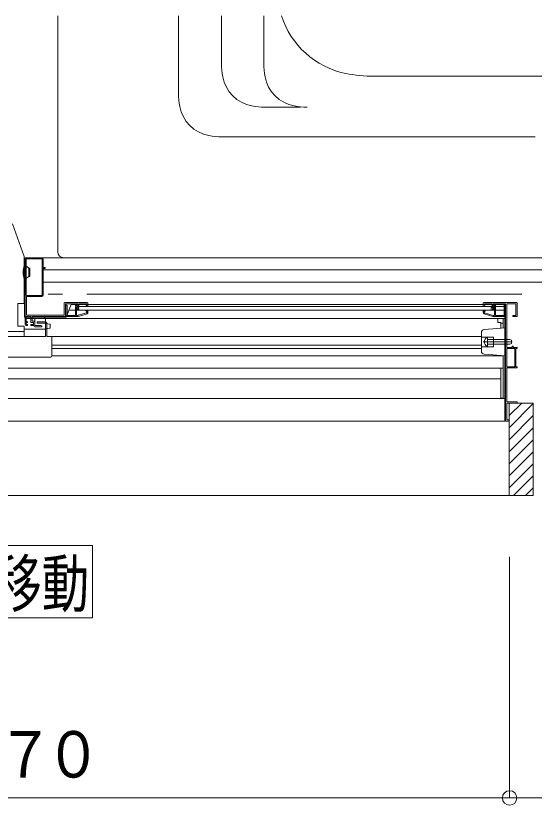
# Model space of a CAD drawing. Units: millimetres on the paper. Extents: x -305 to 305, y -152 to 152.
# Drawn here: x -78.67 to -57.22, y -102.55 to -69.93 of the extents above; entities that cross this region are included whole.
import ezdxf
from ezdxf.enums import TextEntityAlignment as Align

# ---------------------------------------------------------------- set-up
doc = ezdxf.new("R2010")
doc.units = ezdxf.units.MM
doc.linetypes.add('LONG_DOUBLE_CHAIN', pattern=[21.8, 18, -1, 0.6, -0.6, 0.6, -1])
doc.layers.add('0-0_0', color=7, linetype='Continuous', lineweight=9)
doc.layers.add('0-1_VIEW0001', color=7, linetype='Continuous', lineweight=9)
doc.styles.add('ＭＳ ゴシック', font='')
doc.styles.get('ＭＳ ゴシック').set_extended_font_data('MS Gothic')

# ---------------------------------------------------------------- blocks, each defined once
blk = doc.blocks.new('_ORIGIN')
at = {"layer": '0-0_0'}
blk.add_line((0, 0), (-1, 0), dxfattribs=at)
blk.add_circle((0, 0), 0.5, dxfattribs=at)

msp = doc.modelspace()

# ---------------------------------------------------------------- linework, layer by layer
at = {"layer": '0-1_VIEW0001'}
for p, q in [((-76.934, -69.927), (-76.934, -79.677)), ((-71.934, -69.927), (-71.934, -73.129)), ((-70.158, -69.927), (-70.158, -71.905)), ((-68.408, -69.927), (-68.408, -71.905)), ((-63.837, -72.427), (-48.032, -72.427)), ((-66.908, -73.702), (-68.36, -73.702)), ((-57.184, -74.927), (-70.136, -74.927)), ((-78.325, -79.876), (-78.807, -78.525)), ((-78.319, -81.816), (-78.319, -79.91)), ((-78.284, -80.227), (-78.304, -80.227)), ((-78.284, -79.942), (-78.284, -82.677)), ((-77.584, -79.927), (-78.269, -79.927)), ((-78.234, -79.987), (-78.234, -81.467)), ((-78.234, -79.987), (-78.234, -81.467)), ((-77.594, -79.972), (-78.219, -79.972)), ((-77.594, -79.972), (-78.219, -79.972)), ((-77.579, -81.467), (-77.579, -79.987)), ((-77.579, -81.467), (-77.579, -79.987)), ((-77.534, -80.312), (-77.534, -79.977)), ((-37.984, -79.927), (-76.684, -79.927)), ((-78.269, -80.309), (-78.25, -80.309)), ((-78.134, -80.352), (-78.212, -80.292)), ((-78.134, -80.352), (-78.134, -80.702)), ((-78.084, -80.352), (-78.134, -80.352)), ((-78.084, -80.702), (-78.084, -80.352)), ((-77.534, -81.477), (-77.534, -80.382)), ((-77.534, -80.427), (-37.434, -80.427)), ((-77.469, -80.327), (-77.519, -80.327)), ((-77.519, -80.367), (-77.469, -80.367)), ((-77.459, -80.357), (-77.459, -80.337)), ((-78.284, -80.827), (-78.304, -80.827)), ((-78.269, -80.744), (-78.25, -80.744)), ((-78.134, -80.702), (-78.212, -80.761)), ((-78.084, -80.702), (-78.134, -80.702)), ((-37.434, -80.927), (-77.534, -80.927)), ((-77.534, -80.927), (-37.434, -80.927)), ((-78.224, -82.292), (-78.224, -81.527)), ((-78.224, -81.527), (-77.584, -81.527)), ((-78.219, -81.482), (-77.594, -81.482)), ((-78.219, -81.482), (-77.594, -81.482)), ((-78.319, -81.816), (-78.584, -81.816)), ((-76.669, -81.802), (-76.669, -82.292)), ((-75.709, -81.777), (-76.644, -81.777)), ((-76.609, -82.337), (-76.609, -81.842)), ((-76.599, -81.832), (-76.114, -81.832)), ((-76.384, -81.857), (-76.584, -82.377)), ((-76.384, -81.857), (-58.434, -81.857)), ((-76.184, -81.862), (-76.183, -81.862)), ((-76.17, -81.87), (-76.129, -81.943)), ((-76.104, -81.842), (-76.104, -81.936)), ((-76.059, -81.954), (-76.059, -81.842)), ((-76.049, -81.832), (-75.744, -81.832)), ((-75.734, -81.842), (-75.734, -81.887)), ((-75.684, -81.922), (-75.684, -81.802)), ((-59.334, -81.937), (-59.334, -81.802)), ((-59.309, -81.777), (-57.949, -81.777)), ((-59.284, -81.832), (-59.284, -81.887)), ((-58.848, -81.87), (-58.889, -81.943)), ((-58.834, -81.862), (-58.835, -81.862)), ((-58.434, -81.857), (-58.434, -86.677)), ((-57.934, -81.792), (-57.934, -82.352)), ((-76.594, -82.291), (-76.594, -81.925)), ((-76.549, -81.892), (-76.549, -82.292)), ((-76.476, -82.097), (-58.434, -82.097)), ((-76.199, -81.906), (-76.199, -81.877)), ((-76.199, -82.292), (-76.199, -81.989)), ((-76.178, -81.947), (-76.197, -81.913)), ((-76.195, -81.979), (-76.181, -81.965)), ((-76.154, -82.008), (-76.154, -82.292)), ((-76.128, -81.976), (-76.15, -81.998)), ((-76.139, -81.987), (-76.139, -82.003)), ((-76.108, -81.946), (-76.132, -81.97)), ((-76.132, -82.029), (-76.111, -82.064)), ((-76.124, -81.962), (-76.124, -81.966)), ((-76.065, -82.054), (-76.092, -82.009)), ((-76.09, -82.077), (-76.078, -82.077)), ((-76.089, -81.991), (-76.063, -81.965)), ((-76.083, -82.304), (-75.74, -82.197)), ((-58.434, -81.937), (-76.059, -81.937)), ((-75.774, -82.104), (-75.774, -82.102)), ((-75.733, -82.151), (-75.77, -82.115)), ((-75.759, -81.912), (-75.759, -81.922)), ((-75.759, -82.087), (-75.74, -82.087)), ((-75.744, -81.937), (-75.699, -81.937)), ((-75.73, -82.091), (-75.688, -82.133)), ((-75.729, -82.183), (-75.729, -82.162)), ((-75.684, -82.143), (-75.684, -82.19)), ((-59.334, -82.143), (-59.334, -82.19)), ((-59.288, -82.091), (-59.33, -82.133)), ((-59.274, -81.937), (-59.319, -81.937)), ((-59.289, -82.183), (-59.289, -82.162)), ((-59.285, -82.151), (-59.248, -82.115)), ((-59.259, -82.087), (-59.278, -82.087)), ((-59.259, -81.912), (-59.259, -81.937)), ((-59.244, -82.104), (-59.244, -82.102)), ((-59.009, -81.937), (-59.009, -82.097)), ((-58.929, -81.991), (-58.955, -81.965)), ((-58.953, -82.055), (-58.926, -82.009)), ((-58.928, -82.077), (-58.94, -82.077)), ((-58.91, -81.947), (-58.886, -81.97)), ((-58.886, -82.029), (-58.907, -82.065)), ((-58.894, -81.962), (-58.894, -81.966)), ((-58.89, -81.976), (-58.868, -81.998)), ((-58.879, -81.988), (-58.879, -82.004)), ((-58.84, -81.947), (-58.821, -81.913)), ((-58.823, -81.979), (-58.837, -81.965)), ((-58.819, -81.906), (-58.819, -81.877)), ((-58.819, -82.307), (-58.819, -81.989)), ((-58.469, -81.892), (-58.469, -82.307)), ((-58.424, -82.307), (-58.424, -81.925)), ((-78.309, -82.377), (-76.584, -82.377)), ((-78.259, -82.377), (-78.259, -82.437)), ((-58.434, -82.437), (-78.259, -82.437)), ((-78.234, -82.352), (-78.234, -82.552)), ((-76.669, -82.292), (-78.224, -82.292)), ((-77.989, -82.542), (-77.989, -82.352)), ((-77.989, -82.352), (-76.624, -82.352)), ((-77.884, -82.437), (-77.884, -82.587)), ((-77.484, -82.377), (-77.484, -82.437)), ((-77.434, -83.177), (-77.434, -82.437)), ((-76.609, -82.337), (-76.609, -82.317)), ((-76.099, -82.352), (-76.594, -82.352)), ((-76.534, -82.307), (-76.214, -82.307)), ((-76.139, -82.307), (-76.099, -82.307)), ((-75.719, -82.238), (-76.069, -82.347)), ((-58.469, -82.307), (-58.819, -82.307)), ((-58.729, -82.437), (-58.729, -82.597)), ((-58.504, -82.834), (-58.504, -82.437)), ((-58.409, -82.307), (-58.424, -82.307)), ((-58.409, -82.337), (-58.409, -82.317)), ((-58.109, -82.337), (-58.109, -82.327)), ((-57.934, -82.352), (-58.094, -82.352)), ((-78.319, -82.752), (-78.319, -83.177)), ((-78.244, -82.667), (-78.244, -82.612)), ((-78.234, -82.602), (-78.204, -82.602)), ((-78.204, -82.677), (-78.234, -82.677)), ((-78.234, -82.727), (-78.204, -82.727)), ((-78.204, -82.562), (-78.224, -82.562)), ((-78.189, -82.587), (-78.189, -82.577)), ((-78.189, -82.712), (-78.189, -82.692)), ((-78.039, -82.692), (-78.039, -82.712)), ((-78.024, -82.602), (-77.944, -82.602)), ((-77.944, -82.677), (-78.024, -82.677)), ((-78.024, -82.727), (-77.937, -82.727)), ((-77.899, -82.552), (-77.979, -82.552)), ((-77.934, -82.612), (-77.934, -82.667)), ((-77.884, -82.712), (-77.884, -82.567)), ((-77.874, -82.777), (-77.599, -82.777)), ((-77.634, -82.727), (-77.869, -82.727)), ((-77.784, -82.592), (-77.784, -82.612)), ((-77.434, -82.577), (-77.769, -82.577)), ((-77.769, -82.627), (-77.449, -82.627)), ((-77.592, -82.749), (-77.626, -82.729)), ((-77.369, -82.645), (-77.434, -82.645)), ((-77.384, -83.177), (-77.384, -82.627)), ((-77.344, -82.65), (-77.369, -82.645)), ((-77.272, -82.664), (-77.344, -82.65)), ((-77.344, -82.855), (-77.272, -82.84)), ((-77.272, -82.84), (-77.244, -82.835)), ((-58.409, -82.827), (-59.293, -82.894)), ((-58.729, -82.597), (-58.612, -82.597)), ((-58.604, -82.603), (-58.604, -82.842)), ((-58.604, -82.622), (-58.504, -82.622)), ((-77.434, -83.177), (-97.509, -83.177)), ((-77.434, -82.877), (-78.319, -82.877)), ((-77.369, -82.86), (-77.434, -82.86)), ((-59.408, -83.177), (-77.384, -83.177)), ((-77.369, -82.86), (-77.344, -82.855)), ((-77.184, -83.987), (-77.184, -83.177)), ((-59.409, -83.786), (-59.409, -83.018)), ((-59.409, -83.202), (-58.909, -83.202)), ((-59.334, -83.402), (-58.135, -83.402)), ((-59.159, -83.582), (-59.159, -83.222)), ((-59.089, -83.302), (-59.13, -83.309)), ((-59.089, -83.502), (-59.13, -83.495)), ((-59.089, -83.302), (-58.229, -83.302)), ((-59.089, -83.502), (-58.229, -83.502)), ((-58.909, -83.602), (-58.909, -83.202)), ((-58.159, -83.467), (-58.229, -83.502)), ((-59.409, -83.534), (-77.184, -83.534)), ((-77.184, -83.674), (-59.409, -83.674)), ((-59.409, -83.602), (-58.909, -83.602)), ((-58.359, -83.672), (-58.359, -84.432)), ((-58.359, -83.672), (-58.029, -83.672)), ((-58.029, -83.672), (-58.029, -84.432)), ((-77.225, -84.027), (-96.809, -84.027)), ((-77.184, -83.982), (-58.504, -83.982)), ((-58.409, -83.977), (-59.293, -83.911)), ((-58.504, -85.707), (-58.504, -83.972)), ((-58.029, -84.432), (-58.359, -84.432)), ((-57.934, -84.477), (-58.359, -84.477)), ((-57.984, -84.432), (-57.934, -84.432)), ((-57.934, -84.432), (-57.934, -84.477)), ((-58.504, -84.492), (-95.559, -84.492)), ((-95.559, -84.922), (-58.604, -84.922)), ((-58.434, -85.737), (-114.714, -85.737)), ((-58.359, -85.927), (-57.259, -85.927)), ((-58.259, -89.747), (-58.259, -85.927)), ((-58.259, -86.447), (-57.739, -85.927)), ((-58.259, -86.947), (-57.259, -85.947)), ((-57.259, -89.747), (-57.259, -85.927)), ((-58.434, -86.677), (-113.539, -86.677)), ((-58.259, -87.447), (-57.259, -86.447)), ((-58.259, -86.642), (-58.259, -86.662)), ((-58.259, -87.947), (-57.259, -86.947)), ((-58.259, -88.447), (-57.259, -87.447)), ((-58.259, -88.942), (-57.259, -87.942)), ((-58.259, -89.437), (-57.259, -88.437)), ((-58.074, -89.747), (-57.259, -88.932)), ((-57.579, -89.747), (-57.259, -89.427)), ((-57.259, -89.747), (-117.734, -89.747)), ((-99.497, -91.81), (-75.497, -91.81)), ((-75.497, -94.81), (-75.497, -91.81)), ((-58.239, -92.287), (-58.239, -102.246)), ((-58.239, -92.287), (-58.239, -102.246)), ((-99.497, -94.81), (-75.497, -94.81)), ((-116.134, -102.246), (-58.839, -102.246)), ((-57.639, -102.246), (-38.034, -102.246))]:
    msp.add_line(p, q, dxfattribs=at)
at = {"layer": '0-1_VIEW0001', "linetype": 'LONG_DOUBLE_CHAIN'}
msp.add_line((-35.934, -81.427), (-77.534, -81.427), dxfattribs=at)
at = {"layer": '0-1_VIEW0001', "color": 5}
msp.add_line((-114.513, -82.977), (-78.319, -82.977), dxfattribs=at)
at = {"layer": '0-1_VIEW0001'}
for points in [[(-77.584, -79.927), (-36.434, -79.927), (-36.434, -69.927)], [(-78.319, -79.927), (-78.309, -79.927), (-78.309, -82.377)], [(-78.269, -79.927), (-78.28, -79.931), (-78.284, -79.942)], [(-77.534, -79.977), (-77.549, -79.942), (-77.584, -79.927)], [(-77.519, -80.327), (-77.53, -80.323), (-77.534, -80.312)], [(-77.534, -80.382), (-77.53, -80.371), (-77.519, -80.367)], [(-77.459, -80.337), (-77.462, -80.33), (-77.469, -80.327)], [(-77.469, -80.367), (-77.462, -80.364), (-77.459, -80.357)], [(-77.584, -81.527), (-77.549, -81.512), (-77.534, -81.477)], [(-78.319, -82.752), (-78.584, -82.752), (-78.584, -81.816)], [(-76.644, -81.777), (-76.662, -81.784), (-76.669, -81.802)], [(-76.609, -81.842), (-76.606, -81.835), (-76.599, -81.832)], [(-76.599, -81.914), (-76.591, -81.865), (-76.549, -81.892)], [(-76.199, -81.877), (-76.195, -81.866), (-76.184, -81.862)], [(-76.183, -81.862), (-76.175, -81.864), (-76.17, -81.87)], [(-76.114, -81.832), (-76.107, -81.835), (-76.104, -81.842)], [(-76.059, -81.842), (-76.056, -81.835), (-76.049, -81.832)], [(-75.744, -81.832), (-75.737, -81.835), (-75.734, -81.842)], [(-75.684, -81.802), (-75.691, -81.784), (-75.709, -81.777)], [(-59.334, -81.802), (-59.327, -81.784), (-59.309, -81.777)], [(-58.959, -81.955), (-58.959, -81.832), (-59.284, -81.832)], [(-58.259, -86.677), (-58.409, -86.677), (-58.409, -81.832), (-58.914, -81.832), (-58.914, -81.936)], [(-58.835, -81.862), (-58.843, -81.864), (-58.848, -81.87)], [(-58.819, -81.877), (-58.823, -81.866), (-58.834, -81.862)], [(-58.419, -81.914), (-58.427, -81.865), (-58.469, -81.892)], [(-57.979, -81.832), (-58.359, -81.832), (-58.359, -83.627), (-58.134, -83.627), (-58.134, -83.577)], [(-58.094, -82.312), (-57.979, -82.312), (-57.979, -81.832)], [(-57.949, -81.777), (-57.938, -81.782), (-57.934, -81.792)], [(-76.594, -81.925), (-76.595, -81.919), (-76.599, -81.914)], [(-76.197, -81.913), (-76.199, -81.909), (-76.199, -81.906)], [(-76.199, -81.989), (-76.198, -81.984), (-76.195, -81.979)], [(-76.181, -81.965), (-76.176, -81.956), (-76.178, -81.947)], [(-76.15, -81.998), (-76.153, -82.002), (-76.154, -82.008)], [(-76.132, -81.97), (-76.137, -81.978), (-76.139, -81.987)], [(-76.139, -82.003), (-76.137, -82.016), (-76.132, -82.029)], [(-76.129, -81.943), (-76.125, -81.952), (-76.124, -81.962)], [(-76.124, -81.966), (-76.125, -81.971), (-76.128, -81.976)], [(-76.111, -82.064), (-76.102, -82.074), (-76.09, -82.077)], [(-76.104, -81.936), (-76.105, -81.941), (-76.108, -81.946)], [(-76.092, -82.009), (-76.094, -81.999), (-76.089, -81.991)], [(-76.078, -82.077), (-76.065, -82.069), (-76.065, -82.054)], [(-76.063, -81.965), (-76.06, -81.96), (-76.059, -81.954)], [(-75.774, -82.102), (-75.77, -82.091), (-75.759, -82.087)], [(-75.77, -82.115), (-75.773, -82.11), (-75.774, -82.104)], [(-75.734, -81.887), (-75.737, -81.894), (-75.744, -81.897), (-75.755, -81.901), (-75.759, -81.912)], [(-75.759, -81.922), (-75.755, -81.933), (-75.744, -81.937)], [(-75.74, -82.087), (-75.735, -82.088), (-75.73, -82.091)], [(-75.74, -82.197), (-75.732, -82.192), (-75.729, -82.183)], [(-75.729, -82.162), (-75.73, -82.156), (-75.733, -82.151)], [(-75.684, -82.19), (-75.694, -82.22), (-75.719, -82.238)], [(-75.699, -81.937), (-75.688, -81.933), (-75.684, -81.922)], [(-75.688, -82.133), (-75.685, -82.137), (-75.684, -82.143)], [(-59.33, -82.133), (-59.333, -82.137), (-59.334, -82.143)], [(-59.334, -82.19), (-59.324, -82.22), (-59.299, -82.238)], [(-59.289, -82.162), (-59.288, -82.156), (-59.285, -82.151)], [(-59.279, -82.197), (-59.286, -82.192), (-59.289, -82.183)], [(-59.278, -82.087), (-59.284, -82.088), (-59.288, -82.091)], [(-59.284, -81.887), (-59.281, -81.894), (-59.274, -81.897), (-59.263, -81.902), (-59.259, -81.912)], [(-58.864, -82.008), (-58.864, -82.307), (-58.927, -82.307), (-59.279, -82.197)], [(-59.244, -82.102), (-59.248, -82.091), (-59.259, -82.087)], [(-59.248, -82.115), (-59.245, -82.11), (-59.244, -82.104)], [(-58.955, -81.965), (-58.958, -81.96), (-58.959, -81.955)], [(-58.94, -82.077), (-58.953, -82.07), (-58.953, -82.055)], [(-58.926, -82.009), (-58.925, -82), (-58.929, -81.991)], [(-58.907, -82.065), (-58.916, -82.074), (-58.928, -82.077)], [(-58.914, -81.936), (-58.913, -81.942), (-58.91, -81.947)], [(-58.889, -81.943), (-58.893, -81.952), (-58.894, -81.962)], [(-58.894, -81.966), (-58.893, -81.971), (-58.89, -81.976)], [(-58.886, -81.97), (-58.881, -81.978), (-58.879, -81.988)], [(-58.879, -82.004), (-58.881, -82.017), (-58.886, -82.029)], [(-58.868, -81.998), (-58.865, -82.002), (-58.864, -82.008)], [(-58.837, -81.965), (-58.842, -81.956), (-58.84, -81.947)], [(-58.819, -81.989), (-58.82, -81.984), (-58.823, -81.979)], [(-58.821, -81.913), (-58.82, -81.909), (-58.819, -81.906)], [(-58.424, -81.925), (-58.423, -81.919), (-58.419, -81.914)], [(-78.234, -82.352), (-78.039, -82.352), (-78.039, -82.587)], [(-76.624, -82.352), (-76.613, -82.348), (-76.609, -82.337)], [(-76.609, -82.317), (-76.607, -82.309), (-76.602, -82.304), (-76.596, -82.298), (-76.594, -82.291)], [(-76.594, -82.352), (-76.605, -82.348), (-76.609, -82.337)], [(-76.549, -82.292), (-76.545, -82.303), (-76.534, -82.307)], [(-76.214, -82.307), (-76.203, -82.303), (-76.199, -82.292)], [(-76.154, -82.292), (-76.15, -82.303), (-76.139, -82.307)], [(-76.099, -82.307), (-76.091, -82.306), (-76.083, -82.304)], [(-76.069, -82.347), (-76.084, -82.351), (-76.099, -82.352)], [(-59.299, -82.238), (-58.934, -82.352), (-58.409, -82.352)], [(-58.109, -82.327), (-58.105, -82.317), (-58.094, -82.312)], [(-58.094, -82.352), (-58.105, -82.348), (-58.109, -82.337)], [(-78.284, -82.677), (-78.269, -82.712), (-78.234, -82.727)], [(-78.244, -82.612), (-78.241, -82.605), (-78.234, -82.602)], [(-78.234, -82.677), (-78.241, -82.674), (-78.244, -82.667)], [(-78.224, -82.562), (-78.231, -82.559), (-78.234, -82.552)], [(-78.189, -82.577), (-78.193, -82.566), (-78.204, -82.562)], [(-78.204, -82.602), (-78.193, -82.598), (-78.189, -82.587)], [(-78.189, -82.692), (-78.193, -82.681), (-78.204, -82.677)], [(-78.204, -82.727), (-78.193, -82.723), (-78.189, -82.712)], [(-78.039, -82.587), (-78.035, -82.598), (-78.024, -82.602)], [(-78.024, -82.677), (-78.035, -82.681), (-78.039, -82.692)], [(-78.039, -82.712), (-78.035, -82.723), (-78.024, -82.727)], [(-77.979, -82.552), (-77.986, -82.549), (-77.989, -82.542)], [(-77.944, -82.602), (-77.937, -82.605), (-77.934, -82.612)], [(-77.934, -82.667), (-77.937, -82.674), (-77.944, -82.677)], [(-77.937, -82.727), (-77.928, -82.73), (-77.923, -82.738), (-77.905, -82.766), (-77.874, -82.777)], [(-77.884, -82.567), (-77.888, -82.556), (-77.899, -82.552)], [(-77.869, -82.727), (-77.88, -82.723), (-77.884, -82.712)], [(-77.626, -82.729), (-77.63, -82.727), (-77.634, -82.727)], [(-77.599, -82.777), (-77.585, -82.766), (-77.592, -82.749)], [(-77.272, -82.664), (-77.244, -82.67), (-77.244, -82.835)], [(-58.604, -82.603), (-58.604, -82.601), (-58.605, -82.599), (-58.608, -82.598), (-58.61, -82.597), (-58.612, -82.597)], [(-58.229, -83.302), (-58.159, -83.337), (-58.159, -83.467)], [(-58.134, -83.577), (-58.089, -83.577), (-58.089, -83.627)], [(-58.089, -83.627), (-57.934, -83.627), (-57.934, -83.672)], [(-57.934, -83.672), (-57.984, -83.672), (-57.984, -84.432)], [(-58.359, -84.477), (-58.359, -85.882), (-57.934, -85.882), (-57.934, -85.927)], [(-58.604, -84.492), (-58.604, -85.722), (-58.519, -85.722)], [(-58.359, -85.927), (-58.359, -86.627), (-58.259, -86.627)]]:
    msp.add_lwpolyline(points, dxfattribs=at)
for centre, radius, start, end in [((-64.334, -68.877), 3.5, 197.4628, 258.5217), ((-67.158, -71.905), 3, 180, 190.4753), ((-65.408, -71.905), 3, 180, 190.4753), ((-63.837, -66.427), 6, 258.5217, 270), ((-68.633, -72.177), 1.5, 190.4753, 259.5247), ((-66.883, -72.177), 1.5, 190.4753, 259.5247), ((-68.934, -73.129), 3, 180, 190.4753), ((-70.409, -73.402), 1.5, 190.4753, 259.5247), ((-68.36, -70.702), 3, 259.5247, 270), ((-66.61, -70.702), 3, 259.5247, 270), ((-70.136, -71.927), 3, 259.5247, 270), ((-78.419, -79.91), 0.1, 0, 19.6538), ((-76.684, -79.677), 0.25, 180, 270), ((-78.304, -80.252), 0.025, 90, 167.576), ((-78.219, -79.987), 0.015, 90, 180), ((-78.219, -79.987), 0.015, 90, 180), ((-77.594, -79.987), 0.015, 0, 90), ((-77.594, -79.987), 0.015, 0, 90), ((-77.056, -80.527), 1.303, 167.576, 192.424), ((-78.269, -80.294), 0.015, 180, 270), ((-78.25, -80.294), 0.015, 270, 340.5288), ((-78.222, -80.304), 0.015, 52.8391, 160.5288), ((-78.304, -80.802), 0.025, 192.424, 270), ((-78.269, -80.759), 0.015, 90, 180), ((-78.25, -80.759), 0.015, 19.4712, 90), ((-78.222, -80.749), 0.015, 199.4712, 307.1608), ((-78.219, -81.467), 0.015, 180, 270), ((-78.219, -81.467), 0.015, 180, 270), ((-77.594, -81.467), 0.015, 270, 0), ((-77.594, -81.467), 0.015, 270, 0), ((-77.769, -82.592), 0.015, 90, 180), ((-77.769, -82.612), 0.015, 180, 270), ((-77.449, -82.642), 0.015, 0, 90), ((-77.434, -82.627), 0.05, 0, 90), ((-59.284, -83.018), 0.125, 94.2892, 180), ((-59.074, -83.402), 0.21, 117.281, 242.719), ((-59.167, -83.222), 0.0077, 0, 117.281), ((-59.134, -83.285), 0.025, 180, 280.091), ((-59.134, -83.52), 0.025, 79.909, 180), ((-59.284, -83.786), 0.125, 180, 265.7108), ((-59.167, -83.582), 0.0077, 242.719, 0), ((-77.224, -83.987), 0.04, 270, 0), ((-58.519, -85.707), 0.015, 270, 0)]:
    msp.add_arc(centre, radius, start, end, dxfattribs=at)

# ---------------------------------------------------------------- block references
at = {"layer": '0-1_VIEW0001', "xscale": 0.6, "yscale": 0.6}
msp.add_blockref('_ORIGIN', (-58.239, -102.246), dxfattribs=at)
at = {"layer": '0-1_VIEW0001', "xscale": 0.6, "yscale": 0.6, "rotation": 180}
msp.add_blockref('_ORIGIN', (-58.239, -102.246), dxfattribs=at)

# ---------------------------------------------------------------- texts
at = {"layer": '0-1_VIEW0001', "style": 'ＭＳ ゴシック'}
for s, width, p in [('ドア位置ＡＬ\u3000２００移動', 0.75, (-99.211, -94.929)), ('７', 0.9, (-79.455, -101.98)), ('０', 0.9, (-77.467, -101.98))]:
    msp.add_text(s, height=1.921, dxfattribs=dict(at, width=width)).set_placement(p, align=Align.BOTTOM_LEFT)

doc.saveas('drawing.dxf')
